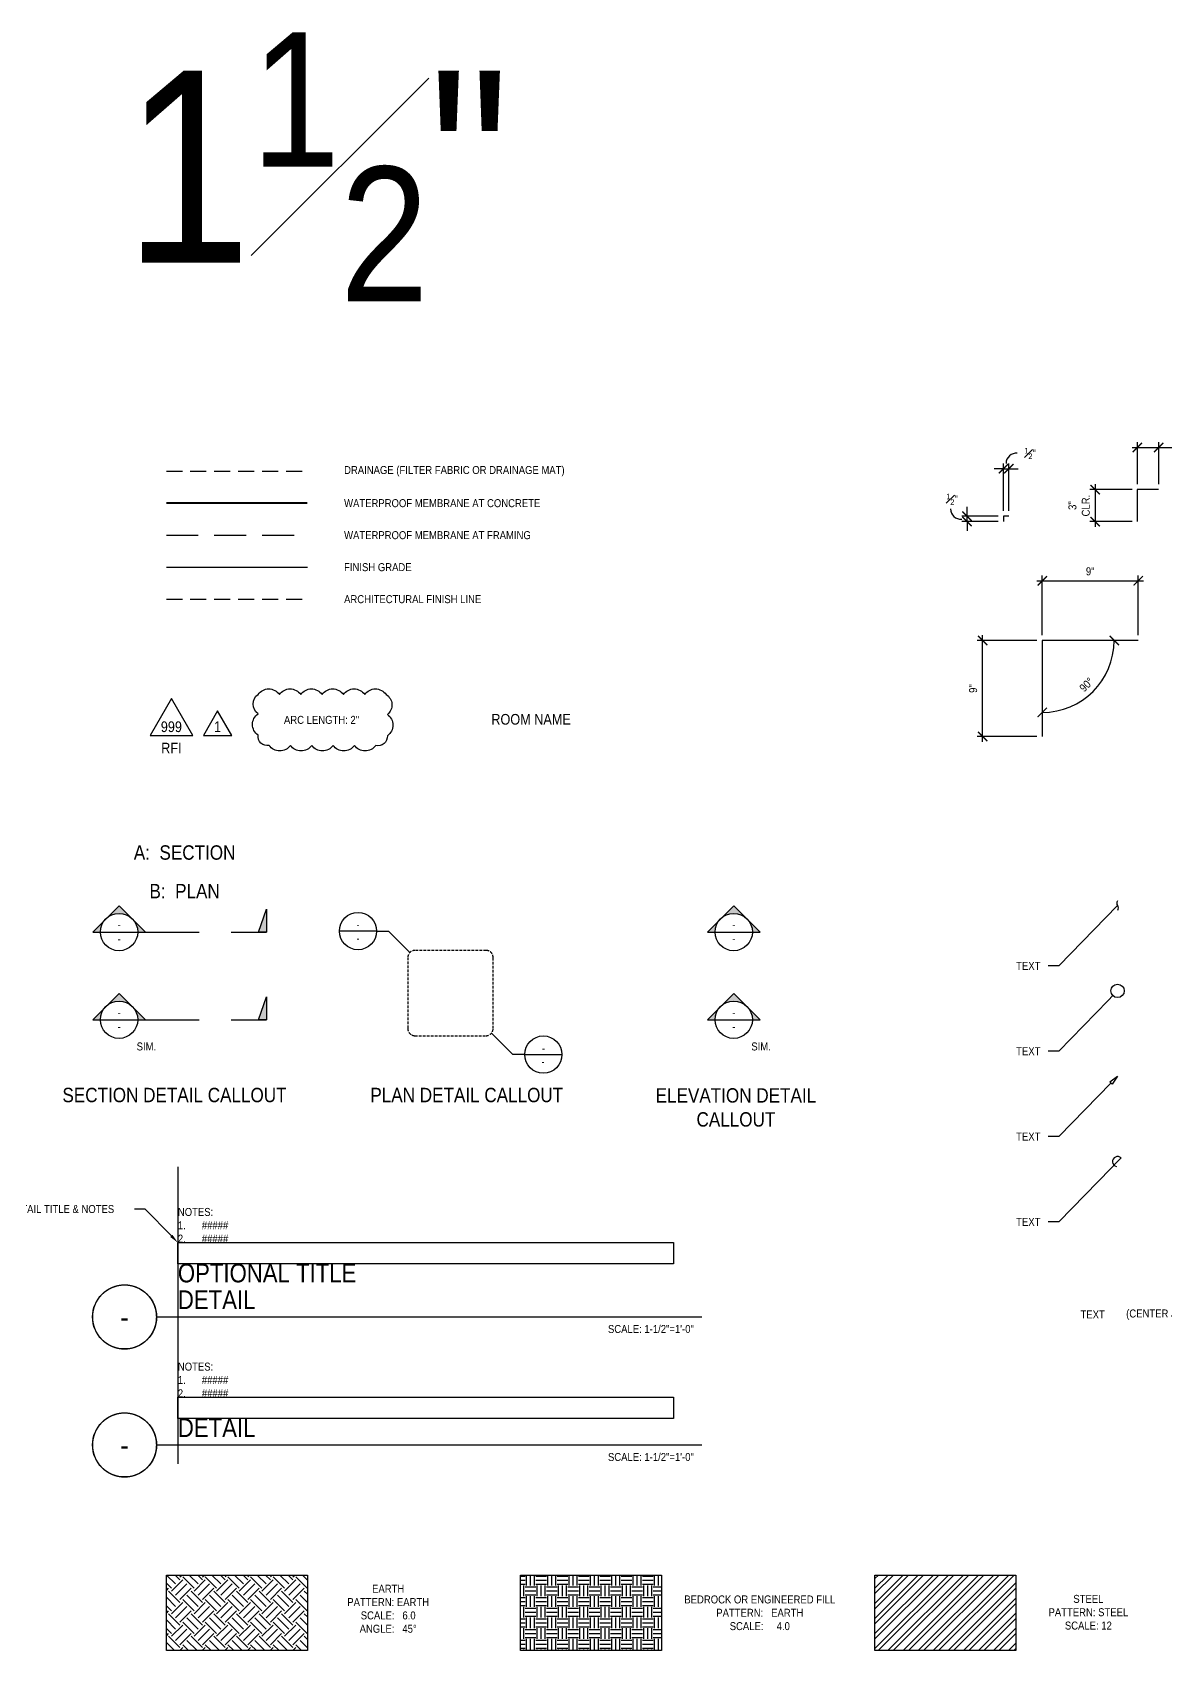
# Model space of a CAD drawing. Header units: inches. Extents: x -2661 to 42767, y -1222 to 9099.
# Drawn here: x 3156.1 to 3262.4, y 1596.7 to 1748.4 of the extents above; entities that cross this region are included whole.
import ezdxf
from ezdxf import colors
from ezdxf.entities.mleader import LeaderData, LeaderLine
from ezdxf.enums import TextEntityAlignment as Align
from ezdxf.math import Vec2, Vec3

# ---------------------------------------------------------------- set-up
doc = ezdxf.new("R2010")
doc.units = ezdxf.units.IN
doc.header["$LTSCALE"] = 12
doc.header["$MEASUREMENT"] = 0
doc.header["$PDMODE"] = 3
for name, pattern in [('HIDDEN', [0.375, 0.25, -0.125]), ('HIDDEN2', [0.1875, 0.125, -0.0625]), ('PHANTOM2', [1.25, 0.625, -0.125, 0.125, -0.125, 0.125, -0.125])]:
    doc.linetypes.add(name, pattern=pattern)
doc.layers.get('0').update_dxf_attribs({"linetype": 'CONTINUOUS'})
doc.layers.get('DefPoints').update_dxf_attribs({"color": 251, "linetype": 'CONTINUOUS'})
doc.layers.add('DESIGNER COMMENTS', color=221, linetype='CONTINUOUS', plot=False)
doc.layers.add('S-ANNO-GRID-NONPLOT', color=251, linetype='CONTINUOUS', plot=False)
for name, color, linetype in [('S-ANNO-DIMS', 2, 'CONTINUOUS'), ('S-ANNO-NOTE', 4, 'CONTINUOUS'), ('S-ANNO-NOTE-EXIST', 251, 'CONTINUOUS'), ('S-ANNO-SYMB', 4, 'CONTINUOUS'), ('S-ARCH-FINISHES', 1, 'HIDDEN2'), ('S-DETL-SYMB', 4, 'CONTINUOUS'), ('S-GRADE', 3, 'CONTINUOUS'), ('S-MEMBRANE', 6, 'HIDDEN'), ('S-REV-1', 2, 'CONTINUOUS'), ('S-REV-DELTA', 2, 'CONTINUOUS'), ('S-ROOM-NAME', 251, 'CONTINUOUS')]:
    doc.layers.add(name, color=color, linetype=linetype)
doc.layers.add('S-ANNO-NONPLOT', color=253, linetype='CONTINUOUS', plot=False, transparency=0.5)
doc.layers.add('S-HATCH-SOIL', color=7, linetype='CONTINUOUS', true_color=0x8f8f8f, transparency=0.8)
doc.layers.add('S-HATCH1', color=1, linetype='CONTINUOUS', transparency=0.5)
doc.styles.add('Arial', font='arial.ttf', dxfattribs={"width": 0.85})
doc.dimstyles.new('DIM-8_Se', dxfattribs={"dimscale": 8, "dimtxt": 0.09375, "dimasz": 0.109375, "dimexe": 0.0625, "dimexo": 0.0625, "dimgap": 0.0625, "dimtad": 1, "dimdec": 4, "dimzin": 11, "dimdsep": 46, "dimlunit": 4, "dimtxsty": 'Arial', "dimblk": 'ARCHTICK', "dimcen": 0.125, "dimdle": 0.0625, "dimclrd": 256, "dimclre": 256, "dimclrt": 4, "dimadec": 0, "dimazin": 0, "dimtfac": 0.75, "dimtdec": 4, "dimtmove": 0, "dimatfit": 3, "dimfxl": 1, "dimfrac": 1, "dimtolj": 1, "dimtzin": 0, "dimarcsym": 0})

# ---------------------------------------------------------------- blocks, each defined once
blk = doc.blocks.new('*U548')
at = {"layer": 'S-ANNO-SYMB', "color": 4, "linetype": 'ByBlock'}
blk.add_lwpolyline([(-24, 20), (-24, -20, 0.414214), (-20, -24), (20, -24, 0.414214), (24, -20), (24, 20, 0.414214), (20, 24), (-20, 24, 0.414214)], format="xyb", close=True, dxfattribs=at)
blk = doc.blocks.new('*U648')
at = {"layer": 'S-ANNO-SYMB', "color": 4}
blk.add_lwpolyline([(-18.72, 12), (-39.7, 12)], dxfattribs=at)
at = {"layer": 'S-ANNO-SYMB', "color": 2}
blk.add_lwpolyline([(-18.72, 12), (-12, 12), (0, 0)], dxfattribs=at)
at = {"layer": 'S-ANNO-SYMB', "color": 4}
blk.add_circle((-29.21, 12), 10.49, dxfattribs=at)
at = {"layer": 'S-ANNO-NOTE', "style": 'Arial', "width": 0.85}
blk.add_attdef('DETAILNO.', text='', height=4.5, dxfattribs=at).set_placement((-29.21, 12), align=Align.BOTTOM_CENTER)
blk.add_attdef('SHEETNO.', text='', height=4.5, dxfattribs=at).set_placement((-29.21, 8), align=Align.MIDDLE_CENTER)
blk = doc.blocks.new('*U649')
at = {"layer": 'S-ANNO-SYMB', "color": 2}
blk.add_lwpolyline([(18.72, -12), (12, -12), (0, 0)], dxfattribs=at)
at = {"layer": 'S-ANNO-SYMB', "color": 4}
blk.add_lwpolyline([(18.72, -12), (39.7, -12)], dxfattribs=at)
blk.add_circle((29.21, -12), 10.49, dxfattribs=at)
at = {"layer": 'S-ANNO-NOTE', "style": 'Arial', "width": 0.85}
blk.add_attdef('DETAILNO.', text='', height=4.5, dxfattribs=at).set_placement((29.22, -12), align=Align.BOTTOM_CENTER)
blk.add_attdef('SHEETNO.', text='', height=4.5, dxfattribs=at).set_placement((29.01, -16), align=Align.MIDDLE_CENTER)
blk = doc.blocks.new('_ARCHTICK')
at = {"color": 0, "linetype": 'ByBlock', "const_width": 0.15}
blk.add_lwpolyline([(-0.5, -0.5), (0.5, 0.5)], dxfattribs=at)
blk = doc.blocks.new('*D576')
at = {"layer": 'DefPoints', "color": 0, "transparency": 16777216}
for p in [(3243.76, 1703), (3247.17, 1703), (3247.17, 1702.5)]:
    blk.add_point(p, dxfattribs=at)
at = {"layer": 'S-ANNO-DIMS', "lineweight": -2, "transparency": 16777216}
for p, q in [((3243.76, 1703), (3243.76, 1703.88)), ((3246.67, 1703), (3243.26, 1703)), ((3246.67, 1702.5), (3243.26, 1702.5)), ((3243.76, 1702.5), (3243.76, 1703)), ((3243.76, 1702.5), (3243.76, 1701.63))]:
    blk.add_line(p, q, dxfattribs=at)
at = {"layer": 'S-ANNO-DIMS', "lineweight": -2, "transparency": 16777216, "xscale": 0.875, "yscale": 0.875, "zscale": 0.875}
for p, rotation in [((3243.76, 1703), 270), ((3243.76, 1702.5), 90)]:
    blk.add_blockref('_ARCHTICK', p, dxfattribs=dict(at, rotation=rotation))
blk = doc.blocks.new('*D577')
at = {"layer": 'DefPoints', "color": 0, "transparency": 16777216}
for p in [(3247.67, 1707.46), (3247.17, 1703), (3247.67, 1703)]:
    blk.add_point(p, dxfattribs=at)
at = {"layer": 'S-ANNO-DIMS', "lineweight": -2, "transparency": 16777216}
for p, q in [((3247.17, 1707.46), (3246.3, 1707.46)), ((3247.17, 1703.5), (3247.17, 1707.96)), ((3247.17, 1707.46), (3247.67, 1707.46)), ((3247.67, 1703.5), (3247.67, 1707.96)), ((3247.67, 1707.46), (3248.55, 1707.46))]:
    blk.add_line(p, q, dxfattribs=at)
at = {"layer": 'S-ANNO-DIMS', "lineweight": -2, "transparency": 16777216, "xscale": 0.875, "yscale": 0.875, "zscale": 0.875}
blk.add_blockref('_ARCHTICK', (3247.17, 1707.46), dxfattribs=at)
at = {"layer": 'S-ANNO-DIMS', "lineweight": -2, "transparency": 16777216, "xscale": 0.875, "yscale": 0.875, "zscale": 0.875, "rotation": 180}
blk.add_blockref('_ARCHTICK', (3247.67, 1707.46), dxfattribs=at)
blk = doc.blocks.new('*D578')
at = {"layer": 'DefPoints', "color": 0, "transparency": 16777216}
for p in [(3245.22, 1691.35), (3250.81, 1691.35), (3250.81, 1682.35)]:
    blk.add_point(p, dxfattribs=at)
at = {"layer": 'S-ANNO-DIMS', "lineweight": -2, "transparency": 16777216}
for p, q in [((3245.22, 1681.85), (3245.22, 1691.85)), ((3250.31, 1691.35), (3244.72, 1691.35)), ((3250.31, 1682.35), (3244.72, 1682.35))]:
    blk.add_line(p, q, dxfattribs=at)
at = {"layer": 'S-ANNO-DIMS', "lineweight": -2, "transparency": 16777216, "xscale": 0.875, "yscale": 0.875, "zscale": 0.875}
for p, rotation in [((3245.22, 1691.35), 90), ((3245.22, 1682.35), 270)]:
    blk.add_blockref('_ARCHTICK', p, dxfattribs=dict(at, rotation=rotation))
at = {"layer": 'S-ANNO-DIMS', "color": 4, "transparency": 16777216, "insert": (3244.33, 1686.85), "char_height": 0.75, "attachment_point": 5, "rotation": 90, "style": 'Arial'}
blk.add_mtext('\\A1;9"', dxfattribs=at)
blk = doc.blocks.new('*D579')
at = {"layer": 'DefPoints', "color": 0, "transparency": 16777216}
for p in [(3259.81, 1696.95), (3250.81, 1691.35), (3259.81, 1691.35)]:
    blk.add_point(p, dxfattribs=at)
at = {"layer": 'S-ANNO-DIMS', "lineweight": -2, "transparency": 16777216}
for p, q in [((3250.31, 1696.95), (3260.31, 1696.95)), ((3250.81, 1691.85), (3250.81, 1697.45)), ((3259.81, 1691.85), (3259.81, 1697.45))]:
    blk.add_line(p, q, dxfattribs=at)
at = {"layer": 'S-ANNO-DIMS', "lineweight": -2, "transparency": 16777216, "xscale": 0.875, "yscale": 0.875, "zscale": 0.875, "rotation": 180}
blk.add_blockref('_ARCHTICK', (3250.81, 1696.95), dxfattribs=at)
at = {"layer": 'S-ANNO-DIMS', "lineweight": -2, "transparency": 16777216, "xscale": 0.875, "yscale": 0.875, "zscale": 0.875}
blk.add_blockref('_ARCHTICK', (3259.81, 1696.95), dxfattribs=at)
at = {"layer": 'S-ANNO-DIMS', "color": 4, "transparency": 16777216, "insert": (3255.31, 1697.83), "char_height": 0.75, "attachment_point": 5, "style": 'Arial'}
blk.add_mtext('\\A1;9"', dxfattribs=at)
blk = doc.blocks.new('*D607')
at = {"layer": 'DefPoints', "color": 0, "transparency": 16777216}
for p in [(3250.81, 1691.35), (3250.81, 1691.35), (3259.81, 1691.35), (3254.19, 1685.51), (3250.81, 1682.35)]:
    blk.add_point(p, dxfattribs=at)
at = {"layer": 'S-ANNO-DIMS', "lineweight": -2, "transparency": 16777216}
blk.add_arc((3250.81, 1691.35), 6.74, 270, 0, dxfattribs=at)
at = {"layer": 'S-ANNO-DIMS', "lineweight": -2, "transparency": 16777216, "xscale": 0.875, "yscale": 0.875, "zscale": 0.875}
for p, rotation in [((3257.56, 1691.35), 90.00000000000206), ((3250.81, 1684.61), 180)]:
    blk.add_blockref('_ARCHTICK', p, dxfattribs=dict(at, rotation=rotation))
at = {"layer": 'S-ANNO-DIMS', "color": 4, "transparency": 16777216, "insert": (3254.96, 1687.21), "char_height": 0.75, "attachment_point": 5, "rotation": 45, "style": 'Arial'}
blk.add_mtext('\\A1;90°', dxfattribs=at)
blk = doc.blocks.new('*D580')
at = {"layer": 'DefPoints', "color": 0, "transparency": 16777216}
for p in [(3259.73, 1705.5), (3255.78, 1702.5), (3259.73, 1702.5)]:
    blk.add_point(p, dxfattribs=at)
at = {"layer": 'S-ANNO-DIMS', "lineweight": -2, "transparency": 16777216}
for p, q in [((3259.23, 1705.5), (3255.28, 1705.5)), ((3255.78, 1706), (3255.78, 1702)), ((3259.23, 1702.5), (3255.28, 1702.5))]:
    blk.add_line(p, q, dxfattribs=at)
at = {"layer": 'S-ANNO-DIMS', "lineweight": -2, "transparency": 16777216, "xscale": 0.875, "yscale": 0.875, "zscale": 0.875}
for p, rotation in [((3255.78, 1705.5), 90), ((3255.78, 1702.5), 270)]:
    blk.add_blockref('_ARCHTICK', p, dxfattribs=dict(at, rotation=rotation))
at = {"layer": 'S-ANNO-DIMS', "color": 4, "transparency": 16777216, "insert": (3254.27, 1704), "char_height": 0.75, "attachment_point": 5, "rotation": 90, "style": 'Arial'}
blk.add_mtext('\\A1;3"\\PCLR.', dxfattribs=at)
blk = doc.blocks.new('*D581')
at = {"layer": 'DefPoints', "color": 0, "transparency": 16777216}
for p in [(3261.73, 1709.44), (3259.73, 1705.5), (3261.73, 1705.5)]:
    blk.add_point(p, dxfattribs=at)
at = {"layer": 'S-ANNO-DIMS', "lineweight": -2, "transparency": 16777216}
for p, q in [((3259.73, 1706), (3259.73, 1709.94)), ((3261.73, 1706), (3261.73, 1709.94)), ((3259.23, 1709.44), (3261.73, 1709.44)), ((3261.73, 1709.44), (3265.51, 1709.44))]:
    blk.add_line(p, q, dxfattribs=at)
at = {"layer": 'S-ANNO-DIMS', "lineweight": -2, "transparency": 16777216, "xscale": 0.875, "yscale": 0.875, "zscale": 0.875, "rotation": 180}
blk.add_blockref('_ARCHTICK', (3259.73, 1709.44), dxfattribs=at)
at = {"layer": 'S-ANNO-DIMS', "lineweight": -2, "transparency": 16777216, "xscale": 0.875, "yscale": 0.875, "zscale": 0.875}
blk.add_blockref('_ARCHTICK', (3261.73, 1709.44), dxfattribs=at)
at = {"layer": 'S-ANNO-DIMS', "color": 4, "transparency": 16777216, "insert": (3264.06, 1710.96), "char_height": 0.75, "attachment_point": 5, "style": 'Arial'}
blk.add_mtext('\\A1;2"\\PCLR.', dxfattribs=at)
blk = doc.blocks.new('_Integral')
at = {"color": 0, "linetype": 'ByBlock', "lineweight": -2}
for centre, start, end in [((0.44, -0.09), 102, 168), ((-0.44, 0.09), 282, 348)]:
    blk.add_arc(centre, 0.454, start, end, dxfattribs=at)
blk = doc.blocks.new('_DotBlank')
at = {"color": 0, "lineweight": -2}
blk.add_line((-0.5, 0), (-1, 0), dxfattribs=at)
blk.add_circle((0, 0), 0.5, dxfattribs=at)
blk = doc.blocks.new('_ClosedBlank')
at = {"color": 0, "linetype": 'ByBlock', "lineweight": -2}
for p, q in [((-1, 0.17), (0, 0)), ((-1, 0.17), (-1, -0.17)), ((0, 0), (-1, -0.17))]:
    blk.add_line(p, q, dxfattribs=at)
blk = doc.blocks.new('ARROW-LOOP')
at = {"color": 0}
blk.add_lwpolyline([(-1.81, 0), (0.54, 0, 1.317177), (-0.46, -0.28)], format="xyb", dxfattribs=at)
blk = doc.blocks.new('REV DELTA')
blk.add_lwpolyline([(2, 0), (0, 3.46), (-2, 0)], close=True)
at = {"style": 'Arial', "width": 0.85}
blk.add_attdef('1', text='', height=1.5, dxfattribs=at).set_placement((0, 1.23), align=Align.MIDDLE)
blk = doc.blocks.new('*U690')
at = {"const_width": 0.125}
for points in [[(-3, 0, -1), (3, 0, 3.732051)], [(-3, 0, 1), (3, 0, -3.732051)]]:
    blk.add_lwpolyline(points, format="xyb", dxfattribs=at)
blk.add_lwpolyline([(3, 0), (54.14, 0)], dxfattribs=at)
blk.add_circle((0, 0), 3)
at = {"style": 'Arial', "width": 0.85}
for tag, p in [('DWG_TITLE_1', (5, 4.12)), ('DWG_TITLE_2', (5, 1.62))]:
    blk.add_attdef(tag, text='', height=1.75, dxfattribs=at).set_placement(p, align=Align.MIDDLE_LEFT)
blk.add_attdef('#', text='', height=2, dxfattribs=at).set_placement((0, 0), align=Align.MIDDLE_CENTER)
blk.add_attdef('SCALE', text='', height=0.75, dxfattribs=at).set_placement((53.39, -0.75), align=Align.TOP_RIGHT)
blk = doc.blocks.new('RevDelta_CA')
blk.add_lwpolyline([(12, 0), (0, 20.79), (-12, 0)], close=True)
at = {"style": 'Arial', "width": 0.85}
for tag, p in [('NUMBER', (0, 4.92)), ('TYPE', (0, -7.08))]:
    blk.add_attdef(tag, text='', height=6, dxfattribs=at).set_placement(p, align=Align.MIDDLE_CENTER)
blk = doc.blocks.new('*U1251')
h = blk.add_hatch(color=256)
edge = h.paths.add_edge_path()
edge.add_line((0.219, 0), (0.309, 0))
edge.add_line((0.309, 0), (0, 0.309))
edge.add_line((0, 0.309), (-0.309, 0))
edge.add_line((-0.309, 0), (-0.219, 0))
edge.add_arc((0, 0), 0.219, 0, 180, ccw=False)
blk.add_line((-0.219, 0), (0.219, 0))
at = {"color": 0, "linetype": 'PHANTOM2'}
for p, q in [((0.312, 0), (0.938, 0)), ((1.316, 0), (1.729, 0))]:
    blk.add_line(p, q, dxfattribs=at)
blk.add_lwpolyline([(0.219, 0), (0.309, 0), (0, 0.309), (-0.309, 0), (-0.219, 0, -1)], format="xyb", close=True)
blk.add_lwpolyline([(1.633, 0), (1.729, 0.267), (1.729, 0)], close=True)
blk.add_circle((0, 0), 0.219)
blk.add_solid([(1.729, 0.267), (1.633, 0), (1.729, 0)])
at = {"style": 'Arial', "width": 0.85, "flags": 8}
blk.add_attdef('VIEWNUMBER', text='', height=0.0938, dxfattribs=at).set_placement((0, 0.011), align=Align.BOTTOM_CENTER)
blk.add_attdef('SHEETNUMBER', text='', height=0.0938, dxfattribs=at).set_placement((0, -0.032), align=Align.TOP_CENTER)
blk.add_attdef('SIM/TYP', (0.206, -0.36), '', height=0.0938, dxfattribs=at)
blk = doc.blocks.new('*U1252')
h = blk.add_hatch(color=256)
edge = h.paths.add_edge_path()
edge.add_line((0.219, 0), (0.309, 0))
edge.add_line((0.309, 0), (0, 0.309))
edge.add_line((0, 0.309), (-0.309, 0))
edge.add_line((-0.309, 0), (-0.219, 0))
edge.add_arc((0, 0), 0.219, 0, 180, ccw=False)
blk.add_line((-0.219, 0), (0.219, 0))
blk.add_lwpolyline([(0.219, 0), (0.309, 0), (0, 0.309), (-0.309, 0), (-0.219, 0, -1)], format="xyb", close=True)
blk.add_circle((0, 0), 0.219)
at = {"style": 'Arial', "width": 0.85, "flags": 8}
blk.add_attdef('VIEWNUMBER', text='', height=0.0938, dxfattribs=at).set_placement((0, 0.011), align=Align.BOTTOM_CENTER)
blk.add_attdef('SHEETNUMBER', text='', height=0.0938, dxfattribs=at).set_placement((0, -0.032), align=Align.TOP_CENTER)

msp = doc.modelspace()

# ---------------------------------------------------------------- hatches: boundary and pattern name
at = {"layer": 'S-HATCH-SOIL'}
h = msp.add_hatch(dxfattribs=at)
h.set_pattern_fill('EARTH', color=256, scale=6, angle=45, style=0)
h.set_pattern_definition([(45, (770.721, 559.8757), (1e-16, 2.12132034), [1.5, -1.5]), (45, (770.3232, 560.2735), (1e-16, 2.12132034), [1.5, -1.5]), (45, (769.9255, 560.6712), (1e-16, 2.12132034), [1.5, -1.5]), (135, (769.9255, 560.9364), (-2.12132034, 5e-16), [1.5, -1.5]), (135, (770.3232, 561.3341), (-2.12132034, 5e-16), [1.5, -1.5]), (135, (770.721, 561.7319), (-2.12132034, 5e-16), [1.5, -1.5])])
h.paths.add_polyline_path([(3168.66738, 1603.74374), (3181.89332, 1603.74374), (3181.89332, 1596.65599), (3168.66738, 1596.65599)])
h = msp.add_hatch(dxfattribs=at)
h.set_pattern_fill('EARTH', color=256, scale=4, style=0)
h.set_pattern_definition([(0, (786.3319, 559.8757), (1, 1), [1, -1]), (0, (786.3319, 560.2507), (1, 1), [1, -1]), (0, (786.3319, 560.6257), (1, 1), [1, -1]), (90, (786.4569, 560.7507), (-1, 1), [1, -1]), (90, (786.8319, 560.7507), (-1, 1), [1, -1]), (90, (787.2069, 560.7507), (-1, 1), [1, -1])])
h.paths.add_polyline_path([(3201.89332, 1603.74374), (3215.11926, 1603.74374), (3215.11926, 1596.65599), (3201.89332, 1596.65599)])
at = {"layer": 'S-HATCH1'}
h = msp.add_hatch(dxfattribs=at)
h.set_pattern_fill('STEEL', color=256, scale=8, style=0)
h.set_pattern_definition([(45, (854.7878, 570.8318), (-0.7071068, 0.7071068), []), (45, (854.7878, 571.3318), (-0.7071068, 0.7071068), [])])
h.paths.add_polyline_path([(3235.11926, 1603.74374), (3248.34519, 1603.74374), (3248.34519, 1596.65599), (3235.11926, 1596.65599)])

# ---------------------------------------------------------------- linework, layer by layer
at = {"layer": 'DESIGNER COMMENTS'}
for p, q in [((3169.74803, 1642.01418), (3169.74803, 1626.16743)), ((3169.74803, 1630.01418), (3169.74803, 1614.16743))]:
    msp.add_line(p, q, dxfattribs=at)
for points in [[(3169.74803, 1634.90644), (3216.22076, 1634.90644), (3216.22076, 1632.90644), (3169.74803, 1632.90644)], [(3169.74803, 1620.40644), (3216.22076, 1620.40644), (3216.22076, 1618.40644), (3169.74803, 1618.40644)]]:
    msp.add_lwpolyline(points, close=True, dxfattribs=at)
at = {"layer": 'S-ANNO-DIMS'}
for centre, start, end in [((3248.35931, 1707.96913), 83.5851216, 180.5344352), ((3243.15524, 1703.67409), 179.4655648, 276.4148784)]:
    msp.add_arc(centre, 0.93724, start, end, dxfattribs=at)
at = {"layer": 'S-ANNO-NONPLOT'}
for points in [[(3261.72638, 1705.49945), (3259.72638, 1705.49945), (3259.72638, 1702.49945)], [(3247.6726, 1703.00496), (3247.1726, 1703.00496), (3247.1726, 1702.50496)], [(3259.81426, 1691.34943), (3250.81426, 1691.34943), (3250.81426, 1682.34943)]]:
    msp.add_lwpolyline(points, dxfattribs=at)
at = {"layer": 'S-ANNO-NONPLOT', "linetype": 'ByBlock'}
for points in [[(3168.66738, 1603.74374), (3181.89332, 1603.74374), (3181.89332, 1596.65599), (3168.66738, 1596.65599)], [(3201.89332, 1603.74374), (3215.11926, 1603.74374), (3215.11926, 1596.65599), (3201.89332, 1596.65599)], [(3235.11926, 1603.74374), (3248.34519, 1603.74374), (3248.34519, 1596.65599), (3235.11926, 1596.65599)]]:
    msp.add_lwpolyline(points, close=True, dxfattribs=at)
at = {"layer": 'S-ARCH-FINISHES'}
msp.add_line((3168.66738, 1695.24215), (3181.89332, 1695.24215), dxfattribs=at)
at = {"layer": 'S-GRADE'}
msp.add_line((3168.66738, 1698.24215), (3181.89332, 1698.24215), dxfattribs=at)
at = {"layer": 'S-MEMBRANE', "color": 2, "linetype": 'HIDDEN2'}
msp.add_line((3168.66738, 1707.24215), (3181.89332, 1707.24215), dxfattribs=at)
at = {"layer": 'S-MEMBRANE'}
msp.add_line((3168.66738, 1701.24215), (3181.89332, 1701.24215), dxfattribs=at)
at = {"layer": 'S-MEMBRANE', "color": 4, "linetype": 'HIDDEN2', "const_width": 0.16667}
msp.add_lwpolyline([(3168.66738, 1704.24215), (3181.89332, 1704.24215)], dxfattribs=at)
at = {"layer": 'S-REV-1'}
msp.add_lwpolyline([(3177.26921, 1686.29722, -0.52056705), (3179.26921, 1686.29722, -0.52056705), (3181.26921, 1686.29722, -0.52056705), (3183.26921, 1686.29722, -0.52056705), (3185.26921, 1686.29722, -0.52056705), (3187.26921, 1686.29722, -0.52056705), (3189.26921, 1686.29722, -0.52056705), (3189.39487, 1684.42287, -0.52056705), (3189.39487, 1682.42287, -0.52056705), (3188.30129, 1681.51645, -0.52056705), (3186.30129, 1681.51645, -0.52056705), (3184.30129, 1681.51645, -0.52056705), (3182.30129, 1681.51645, -0.52056705), (3180.30129, 1681.51645, -0.52056705), (3178.30129, 1681.51645, -0.52056705), (3177.26921, 1682.48437, -0.52056705), (3177.26921, 1684.48437, -0.52056705)], format="xyb", close=True, dxfattribs=at)

# ---------------------------------------------------------------- block references
at = {"layer": 'S-ANNO-NOTE'}
for p, values in [((3164.74803, 1627.93373), {'#': '-', 'DWG_TITLE_1': 'OPTIONAL TITLE', 'DWG_TITLE_2': 'DETAIL', 'SCALE': 'SCALE: 1-1/2"=1\'-0"'}), ((3164.74803, 1615.93373), {'#': '-', 'DWG_TITLE_2': 'DETAIL', 'SCALE': 'SCALE: 1-1/2"=1\'-0"'})]:
    msp.add_blockref('*U690', p, dxfattribs=at).add_auto_attribs(values)
at = {"layer": 'S-DETL-SYMB', "color": 2}
ref = msp.add_blockref('*U1251', (3164.23314, 1664.02037), dxfattribs=dict(at, xscale=8, yscale=8, zscale=8))
ref.add_attrib('VIEWNUMBER', '-', dxfattribs={"layer": '0', "height": 0.75, "style": 'Arial', "width": 0.85, "flags": 8}).set_placement((3164.23314, 1664.1071), align=Align.BOTTOM_CENTER)
ref.add_attrib('SHEETNUMBER', '-', dxfattribs={"layer": '0', "height": 0.75, "style": 'Arial', "width": 0.85, "flags": 8}).set_placement((3164.23314, 1663.7607), align=Align.TOP_CENTER)
at = {"layer": 'S-DETL-SYMB', "xscale": 0.1666666666666667, "yscale": 0.1666666666666667, "zscale": 0.1666666666666667}
for name, p in [('*U648', (3191.50976, 1662.1071)), ('*U649', (3199.1552, 1654.53656))]:
    msp.add_blockref(name, p, dxfattribs=at).add_auto_attribs({'DETAILNO.': '-', 'SHEETNO.': '-'})
at = {"layer": 'S-DETL-SYMB', "color": 2, "xscale": 8, "yscale": 8, "zscale": 8}
msp.add_blockref('*U1252', (3221.8767, 1664.02037), dxfattribs=at).add_auto_attribs({'VIEWNUMBER': '-', 'SHEETNUMBER': '-'})
at = {"layer": 'S-DETL-SYMB', "linetype": 'HIDDEN2', "xscale": 0.1666666666666667, "yscale": 0.1666666666666667, "zscale": 0.1666666666666667}
msp.add_blockref('*U548', (3195.3145, 1658.30236), dxfattribs=at)
at = {"layer": 'S-DETL-SYMB', "color": 2}
ref = msp.add_blockref('*U1251', (3164.23314, 1655.80195), dxfattribs=dict(at, xscale=8, yscale=8, zscale=8))
ref.add_attrib('VIEWNUMBER', '-', dxfattribs={"layer": '0', "height": 0.75, "style": 'Arial', "width": 0.85, "flags": 8}).set_placement((3164.23314, 1655.88867), align=Align.BOTTOM_CENTER)
ref.add_attrib('SHEETNUMBER', '-', dxfattribs={"layer": '0', "height": 0.75, "style": 'Arial', "width": 0.85, "flags": 8}).set_placement((3164.23314, 1655.54227), align=Align.TOP_CENTER)
ref.add_attrib('SIM/TYP', 'SIM.', (3165.88309, 1652.91977), dxfattribs={"layer": '0', "height": 0.75, "style": 'Arial', "width": 0.85})
ref = msp.add_blockref('*U1252', (3221.8767, 1655.80195), dxfattribs=dict(at, xscale=8, yscale=8, zscale=8))
ref.add_attrib('VIEWNUMBER', '-', dxfattribs={"layer": '0', "height": 0.75, "style": 'Arial', "width": 0.85, "flags": 8}).set_placement((3221.8767, 1655.88867), align=Align.BOTTOM_CENTER)
ref.add_attrib('SHEETNUMBER', '-', dxfattribs={"layer": '0', "height": 0.75, "style": 'Arial', "width": 0.85, "flags": 8}).set_placement((3221.8767, 1655.54227), align=Align.TOP_CENTER)
ref.add_attrib('SIM/TYP', 'SIM.', (3223.52665, 1652.91977), dxfattribs={"layer": '0', "height": 0.75, "style": 'Arial', "width": 0.85})
at = {"layer": 'S-REV-DELTA'}
for name, p, xscale, yscale, zscale, values in [('RevDelta_CA', (3169.13849, 1682.44944), 0.1666666666666667, 0.1666666666666667, 0.1666666666666667, {'NUMBER': '999', 'TYPE': 'RFI'}), ('REV DELTA', (3173.47192, 1682.44944), 0.6666666666666666, 0.6666666666666666, 0.6666666666666666, {'1': '1'})]:
    msp.add_blockref(name, p, dxfattribs=dict(at, xscale=xscale, yscale=yscale, zscale=zscale)).add_auto_attribs(values)

# ---------------------------------------------------------------- texts
at = {"layer": 'S-ANNO-DIMS', "color": 4, "char_height": 0.75, "style": 'Arial'}
for insert, width, attachment_point in [((3249.13483, 1709.40961), 15.0026265, 1), ((3242.88861, 1705.11587), 15.0201865, 3)]:
    msp.add_mtext('\\A1;{\\H0.7x;\\S1#2;}"', dxfattribs=dict(at, insert=insert, width=width, attachment_point=attachment_point))
at = {"layer": 'S-ANNO-GRID-NONPLOT', "color": 191, "insert": (3164.74825, 1748.36325), "char_height": 18, "width": 59.0975878, "attachment_point": 1, "style": 'Arial'}
msp.add_mtext('\\A1;1{\\H0.7x;\\S1#2;}"', dxfattribs=at)
at = {"layer": 'S-ANNO-NOTE', "color": 191, "style": 'Arial'}
for s, insert, char_height, width, attachment_point in [('DRAINAGE (FILTER FABRIC OR DRAINAGE MAT)', (3185.33584, 1707.22267), 0.75, 28.1383254, 4), ('WATERPROOF MEMBRANE AT CONCRETE', (3185.33584, 1704.22267), 0.75, 28.1383254, 4), ('WATERPROOF MEMBRANE AT FRAMING', (3185.33584, 1701.22267), 0.75, 28.1383254, 4), ('FINISH GRADE', (3185.33584, 1698.22267), 0.75, 28.1383254, 4), ('ARCHITECTURAL FINISH LINE', (3185.33584, 1695.22267), 0.75, 28.1383254, 4), ('ELEVATION DETAIL CALLOUT', (3222.08287, 1645.76313), 1.35, 15.3667326, 8), ('(CENTER JUSTIFIED)', (3258.6798, 1628.14985), 0.75, 10.4807638, 4)]:
    msp.add_mtext(s, dxfattribs=dict(at, insert=insert, char_height=char_height, width=width, attachment_point=attachment_point))
at = {"layer": 'S-ANNO-NOTE', "char_height": 0.75, "style": 'Arial'}
for s, insert, width, attachment_point in [('ARC LENGTH: 2"', (3183.22313, 1683.90683), 19.6151165, 5), ('NOTES:\\P\\pxi-3,l3,t3;1.^I#####\\P2.^I#####', (3169.74803, 1634.90644), 45.9596262, 7), ('NOTES:\\P\\pxi-3,l3,t3;1.^I#####\\P2.^I#####', (3169.74803, 1620.40644), 45.9596262, 7), ('EARTH\\PPATTERN: EARTH\\PSCALE:   6.0\\PANGLE:   45%%D', (3189.47177, 1600.57781), 19.6151165, 5), ('\\pxqc;BEDROCK OR ENGINEERED FILL\\PPATTERN:   EARTH \\PSCALE:     4.0', (3224.3228, 1600.19987), 19.6151165, 5), ('STEEL\\PPATTERN:^ISTEEL \\PSCALE:^I12', (3255.13464, 1600.2516), 19.6151165, 5)]:
    msp.add_mtext(s, dxfattribs=dict(at, insert=insert, width=width, attachment_point=attachment_point))
at = {"layer": 'S-ANNO-NOTE', "color": 6, "char_height": 1.35, "width": 20.7200435, "attachment_point": 8, "style": 'Arial'}
for s, insert in [('A:  SECTION', (3170.38193, 1670.78237)), ('B:  PLAN', (3170.38193, 1667.18465))]:
    msp.add_mtext(s, dxfattribs=dict(at, insert=insert))
at = {"layer": 'S-ANNO-NOTE', "color": 191, "char_height": 1.35, "attachment_point": 8, "style": 'Arial'}
for s, insert in [('SECTION DETAIL CALLOUT', (3169.43173, 1648.04869)), ('PLAN DETAIL CALLOUT', (3196.84191, 1648.04869))]:
    msp.add_mtext(s, dxfattribs=dict(at, insert=insert))
at = {"layer": 'S-ANNO-NOTE-EXIST', "insert": (3255.54132, 1628.16772), "char_height": 0.75, "width": 5.9448577, "attachment_point": 5, "style": 'Arial'}
msp.add_mtext('TEXT', dxfattribs=at)
at = {"layer": 'S-ROOM-NAME', "insert": (3202.8719, 1683.95719), "char_height": 1, "width": 7.4546044, "attachment_point": 5, "style": 'Arial'}
msp.add_mtext('ROOM NAME', dxfattribs=at)

# ---------------------------------------------------------------- dimensions: what is measured, and where the dimension line sits
at = {"layer": 'S-ANNO-DIMS'}
for base, p2, angle, picture, middle in [((3261.72638, 1709.44322), (3261.72638, 1705.49945), 180, '*D581', (3264.05502, 1710.95755)), ((3255.7826, 1702.49945), (3259.72638, 1702.49945), 90, '*D580', (3254.26828, 1703.99945))]:
    dim = msp.add_linear_dim(base=base, p1=(3259.72638, 1705.49945), p2=p2, angle=angle, text='<>\\PCLR.', dimstyle='DIM-8_Se', dxfattribs=at)
    dim.commit()
    dim.dimension.update_dxf_attribs({"geometry": picture, "text_midpoint": middle})
dim = msp.add_linear_dim(base=(3247.6726, 1707.46151), p1=(3247.1726, 1703.00496), p2=(3247.6726, 1703.00496), text=' ', dimstyle='DIM-8_Se', dxfattribs=at)
dim.commit()
dim.dimension.update_dxf_attribs({"geometry": '*D577', "text_midpoint": (3247.4226, 1707.46151), "dimtype": 160})
dim = msp.add_linear_dim(base=(3243.75576, 1703.00496), p1=(3247.1726, 1702.50496), p2=(3247.1726, 1703.00496), angle=90, text=' ', dimstyle='DIM-8_Se', dxfattribs=at)
dim.commit()
dim.dimension.update_dxf_attribs({"geometry": '*D576', "text_midpoint": (3243.75576, 1702.75496), "dimtype": 160})
for base, p1, p2, angle, picture, middle in [((3259.81426, 1696.94806), (3250.81426, 1691.34943), (3259.81426, 1691.34943), 180, '*D579', (3255.31426, 1697.83099)), ((3245.21563, 1691.34943), (3250.81426, 1682.34943), (3250.81426, 1691.34943), 270, '*D578', (3244.3327, 1686.84943))]:
    dim = msp.add_linear_dim(base=base, p1=p1, p2=p2, angle=angle, dimstyle='DIM-8_Se', dxfattribs=at)
    dim.commit()
    dim.dimension.update_dxf_attribs({"geometry": picture, "text_midpoint": middle})
dim = msp.add_angular_dim_2l(base=(3254.18595, 1685.5095), line1=((3259.81426, 1691.34943), (3250.81426, 1691.34943)), line2=((3250.81426, 1691.34943), (3250.81426, 1682.34943)), dimstyle='DIM-8_Se', dxfattribs=at)
dim.commit()
dim.dimension.update_dxf_attribs({"geometry": '*D607', "text_midpoint": (3254.95822, 1687.20547)})

# ---------------------------------------------------------------- leaders
at = {"layer": 'S-ANNO-NOTE'}
ml = msp.add_multileader_mtext('Standard', dxfattribs=at)
ml.set_content('TEXT', color=4, style='Arial')
ml.set_leader_properties(color=2)
ml.set_arrow_properties(name='INTEGRAL')
ml.build(insert=Vec2(0, 0))
ml.multileader.update_dxf_attribs({"dogleg_length": 0.36, "arrow_head_size": 0.875, "scale": 8})
ctx = ml.context
ctx.base_point, ctx.scale, ctx.char_height, ctx.arrow_head_size, ctx.landing_gap_size, ctx.plane_origin = Vec3(3296.99453, 1662.33925), 8, 0.75, 0.875, 0.72, Vec3(3346.61155, 1960.67407)
ctx.text_align_type = 2
notes = []
notes.append((ctx, [(0, (1, 1, 0), (3301.67187, 1662.33925), (-1, 0), 1, [(0, [(3310.34853, 1670.82453)], 0, [])])]))
ctx.mtext.insert, ctx.mtext.width, ctx.mtext.alignment, ctx.mtext.flow_direction = Vec3(3299.95187, 1662.71425), 16, 3, 5
ml = msp.add_multileader_mtext('Standard', dxfattribs=at)
ml.set_content('\\A1;{\\C4;MAKE SURE THIS ARROW SIZE IS \\H0.7x;\\S5#32;\\H1.4286x;" ONLY FOR 4x, 8x AND 12x SCALE FACTORS}', color=4, style='Arial')
ml.set_leader_properties(color=2)
ml.set_arrow_properties(name='DOTBLANK')
ml.build(insert=Vec2(0, 0))
ml.multileader.update_dxf_attribs({"dogleg_length": 0.36, "arrow_head_size": 1.25, "scale": 8})
ctx = ml.context
ctx.base_point, ctx.scale, ctx.char_height, ctx.arrow_head_size, ctx.landing_gap_size, ctx.plane_origin = Vec3(3283.42573, 1654.33925), 8, 0.75, 1.25, 0.72, Vec3(3346.61155, 1952.67407)
ctx.text_align_type = 2
notes.append((ctx, [(0, (1, 1, 0), (3301.67187, 1654.33925), (-1, 0), 1, [(0, [(3310.15715, 1662.82453)], 0, [])])]))
ctx.mtext.insert, ctx.mtext.width, ctx.mtext.defined_height, ctx.mtext.alignment, ctx.mtext.flow_direction = Vec3(3299.95187, 1654.72064), 16, 2.51618, 3, 5
ml = msp.add_multileader_mtext('Standard', dxfattribs=at)
ml.set_content('\\A1;{\\C4;(\\H0.7x;\\S7#64;\\H1.4286x;"x12) = ARROW SIZE 1\\H0.7x;\\S5#16;\\H1.4286x;"\\P(\\H0.7x;\\S3#32;\\H1.4286x;"x12) = TEXT HEIGHT 1\\H0.7x;\\S1#8;\\H1.4286x;"}', color=4, style='Arial')
ml.set_leader_properties(color=2)
ml.build(insert=Vec2(0, 0))
ml.multileader.update_dxf_attribs({"dogleg_length": 0.36, "arrow_head_size": 0.875, "scale": 8})
ctx = ml.context
ctx.base_point, ctx.scale, ctx.char_height, ctx.arrow_head_size, ctx.landing_gap_size, ctx.plane_origin = Vec3(3287.03658, 1646.33925), 8, 0.75, 0.875, 0.72, Vec3(3346.61155, 1944.67407)
ctx.text_align_type = 2
notes.append((ctx, [(0, (1, 1, 0), (3301.67187, 1646.33925), (-1, 0), 1, [(0, [(3310.01445, 1654.68183)], 0, [])])]))
ctx.mtext.insert, ctx.mtext.width, ctx.mtext.alignment, ctx.mtext.flow_direction = Vec3(3299.95187, 1646.8245), 16, 3, 5
ml = msp.add_multileader_mtext('Standard', dxfattribs=at)
ml.set_content('TEXT', color=4, style='Arial')
ml.set_leader_properties(color=2)
ml.set_arrow_properties(name='ARROW-LOOP')
ml.build(insert=Vec2(0, 0))
ml.multileader.update_dxf_attribs({"dogleg_length": 0.36, "arrow_head_size": 0.875, "scale": 8})
ctx = ml.context
ctx.base_point, ctx.scale, ctx.char_height, ctx.arrow_head_size, ctx.landing_gap_size, ctx.plane_origin = Vec3(3296.99453, 1638.33925), 8, 0.75, 0.875, 0.72, Vec3(3346.61155, 1936.67407)
ctx.text_align_type = 2
notes.append((ctx, [(0, (1, 1, 0), (3301.67187, 1638.33925), (-1, 0), 1, [(0, [(3310.01445, 1646.68183)], 0, [])])]))
ctx.mtext.insert, ctx.mtext.width, ctx.mtext.alignment, ctx.mtext.flow_direction = Vec3(3299.95187, 1638.71425), 16, 3, 5
ml = msp.add_multileader_mtext('Standard', dxfattribs=at)
ml.set_content('\\A1;{\\C256;TEXT IS BOTTOM LEFT JUSTIFIED TO KEEP CONSISTENT GAP BETWEEN DETAIL TITLE & NOTES}', color=4, style='Arial')
ml.set_leader_properties(color=2)
ml.build(insert=Vec2(0, 0))
ml.multileader.update_dxf_attribs({"dogleg_length": 0.36, "arrow_head_size": 0.875, "scale": 8})
ctx = ml.context
ctx.base_point, ctx.scale, ctx.char_height, ctx.arrow_head_size, ctx.landing_gap_size, ctx.plane_origin = Vec3(3149.72463, 1638.04664), 8, 0.75, 0.875, 0.72, Vec3(3200.90334, 1913.5009)
ctx.text_align_type = 2
notes.append((ctx, [(0, (1, 1, 0), (3166.69276, 1638.04664), (-1, 0), 1, [(0, [(3169.74803, 1634.90644)], 0, [])])]))
ctx.mtext.insert, ctx.mtext.width, ctx.mtext.defined_height, ctx.mtext.alignment, ctx.mtext.flow_direction = Vec3(3163.77589, 1638.43033), 15.8975241, 4.2236, 3, 5
ml = msp.add_multileader_mtext('Standard', dxfattribs=at)
ml.set_content('TEXT', color=4, style='Arial')
ml.set_leader_properties(color=2)
ml.build(insert=Vec2(0, 0))
ml.multileader.update_dxf_attribs({"dogleg_length": 21.88349, "arrow_head_size": 0.875, "scale": 8})
ctx = ml.context
ctx.base_point, ctx.scale, ctx.char_height, ctx.arrow_head_size, ctx.landing_gap_size, ctx.plane_origin = Vec3(3296.99453, 1630.33925), 8, 0.75, 0.875, 0.72, Vec3(3357.42017, 2070.4003)
ctx.text_align_type = 2
notes.append((ctx, [(0, (1, 1, 0), (3301.67187, 1630.33925), (-1, 0), 1, [(0, [(3310.01445, 1630.33925), (3305.84316, 1634.51054)], 0, [])])]))
ctx.mtext.insert, ctx.mtext.width, ctx.mtext.alignment, ctx.mtext.flow_direction = Vec3(3299.95187, 1630.71425), 16, 3, 5
ml = msp.add_multileader_mtext('Standard', dxfattribs=at)
ml.set_content('TEXT', color=4, style='Arial')
ml.set_leader_properties(color=2)
ml.build(insert=Vec2(0, 0))
ml.multileader.update_dxf_attribs({"dogleg_length": 0.36, "arrow_head_size": 0.875, "scale": 8})
ctx = ml.context
ctx.base_point, ctx.scale, ctx.char_height, ctx.arrow_head_size, ctx.landing_gap_size, ctx.plane_origin = Vec3(3296.99453, 1618.33925), 8, 0.75, 0.875, 0.72, Vec3(3346.61155, 1916.67407)
ctx.text_align_type = 2
notes.append((ctx, [(0, (1, 1, 0), (3301.67187, 1618.33925), (-1, 0), 1, [(1, [(3310.01445, 1626.68183), (3310.01445, 1609.99666)], 0, [])])]))
ctx.mtext.insert, ctx.mtext.width, ctx.mtext.alignment, ctx.mtext.flow_direction = Vec3(3299.95187, 1618.71425), 16, 3, 5
at = {"layer": 'S-ANNO-NOTE-EXIST'}
ml = msp.add_multileader_mtext('Standard', dxfattribs=at)
ml.set_content('{\\C256;TEXT}', color=4, style='Arial')
ml.set_leader_properties(color=256)
ml.set_arrow_properties(name='INTEGRAL')
ml.build(insert=Vec2(0, 0))
ml.multileader.update_dxf_attribs({"dogleg_length": 0.36, "arrow_head_size": 0.875, "scale": 8})
ctx = ml.context
ctx.base_point, ctx.scale, ctx.char_height, ctx.arrow_head_size, ctx.landing_gap_size, ctx.plane_origin = Vec3(3247.68222, 1660.84921), 8, 0.75, 0.875, 0.72, Vec3(3295.92365, 1959.18403)
ctx.text_align_type = 2
notes.append((ctx, [(0, (1, 1, 0), (3252.35956, 1660.84921), (-1, 0), 1, [(0, [(3257.87372, 1666.50607)], 0, [])])]))
ctx.mtext.insert, ctx.mtext.width, ctx.mtext.alignment, ctx.mtext.flow_direction = Vec3(3250.63956, 1661.22421), 16, 3, 5
ml = msp.add_multileader_mtext('Standard', dxfattribs=at)
ml.set_content('{\\C256;TEXT}', color=4, style='Arial')
ml.set_leader_properties(color=256)
ml.set_arrow_properties(name='DOTBLANK')
ml.build(insert=Vec2(0, 0))
ml.multileader.update_dxf_attribs({"dogleg_length": 0.36, "arrow_head_size": 1.25, "scale": 8})
ctx = ml.context
ctx.base_point, ctx.scale, ctx.char_height, ctx.arrow_head_size, ctx.landing_gap_size, ctx.plane_origin = Vec3(3247.68222, 1652.84921), 8, 0.75, 1.25, 0.72, Vec3(3295.92365, 1951.18403)
ctx.text_align_type = 2
notes.append((ctx, [(0, (1, 1, 0), (3252.35956, 1652.84921), (-1, 0), 1, [(0, [(3257.87372, 1658.50607)], 0, [])])]))
ctx.mtext.insert, ctx.mtext.width, ctx.mtext.alignment, ctx.mtext.flow_direction = Vec3(3250.63956, 1653.22421), 16, 3, 5
ml = msp.add_multileader_mtext('Standard', dxfattribs=at)
ml.set_content('{\\C256;TEXT}', color=4, style='Arial')
ml.set_leader_properties(color=256)
ml.set_arrow_properties(name='CLOSEDBLANK')
ml.build(insert=Vec2(0, 0))
ml.multileader.update_dxf_attribs({"dogleg_length": 0.36, "arrow_head_size": 0.875, "scale": 8})
ctx = ml.context
ctx.base_point, ctx.scale, ctx.char_height, ctx.arrow_head_size, ctx.landing_gap_size, ctx.plane_origin = Vec3(3247.68222, 1644.84921), 8, 0.75, 0.875, 0.72, Vec3(3295.92365, 1943.18403)
ctx.text_align_type = 2
notes.append((ctx, [(0, (1, 1, 0), (3252.35956, 1644.84921), (-1, 0), 1, [(0, [(3257.87372, 1650.50607)], 0, [])])]))
ctx.mtext.insert, ctx.mtext.width, ctx.mtext.alignment, ctx.mtext.flow_direction = Vec3(3250.63956, 1645.22421), 16, 3, 5
ml = msp.add_multileader_mtext('Standard', dxfattribs=at)
ml.set_content('{\\C256;TEXT}', color=4, style='Arial')
ml.set_leader_properties(color=256)
ml.set_arrow_properties(name='ARROW-LOOP')
ml.build(insert=Vec2(0, 0))
ml.multileader.update_dxf_attribs({"dogleg_length": 0.36, "arrow_head_size": 0.875, "scale": 8})
ctx = ml.context
ctx.base_point, ctx.scale, ctx.char_height, ctx.arrow_head_size, ctx.landing_gap_size, ctx.plane_origin = Vec3(3247.68222, 1636.84921), 8, 0.75, 0.875, 0.72, Vec3(3295.92365, 1935.18403)
ctx.text_align_type = 2
notes.append((ctx, [(0, (1, 1, 0), (3252.35956, 1636.84921), (-1, 0), 1, [(0, [(3257.87372, 1642.50607)], 0, [])])]))
ctx.mtext.insert, ctx.mtext.width, ctx.mtext.alignment, ctx.mtext.flow_direction = Vec3(3250.63956, 1637.22421), 16, 3, 5
for ctx, leaders in notes:
    for number, flags, end, landing, length, lines in leaders:
        leader = LeaderData()
        leader.index, (leader.has_last_leader_line, leader.has_dogleg_vector, leader.attachment_direction) = number, flags
        leader.last_leader_point, leader.dogleg_vector, leader.dogleg_length = Vec3(end), Vec3(landing), length
        for number, points, colour, breaks in lines:
            line = LeaderLine()
            line.index, line.vertices, line.color, line.breaks = number, Vec3.list(points), colors.encode_raw_color(colour), breaks
            leader.lines.append(line)
        ctx.leaders.append(leader)

doc.saveas('drawing.dxf')
